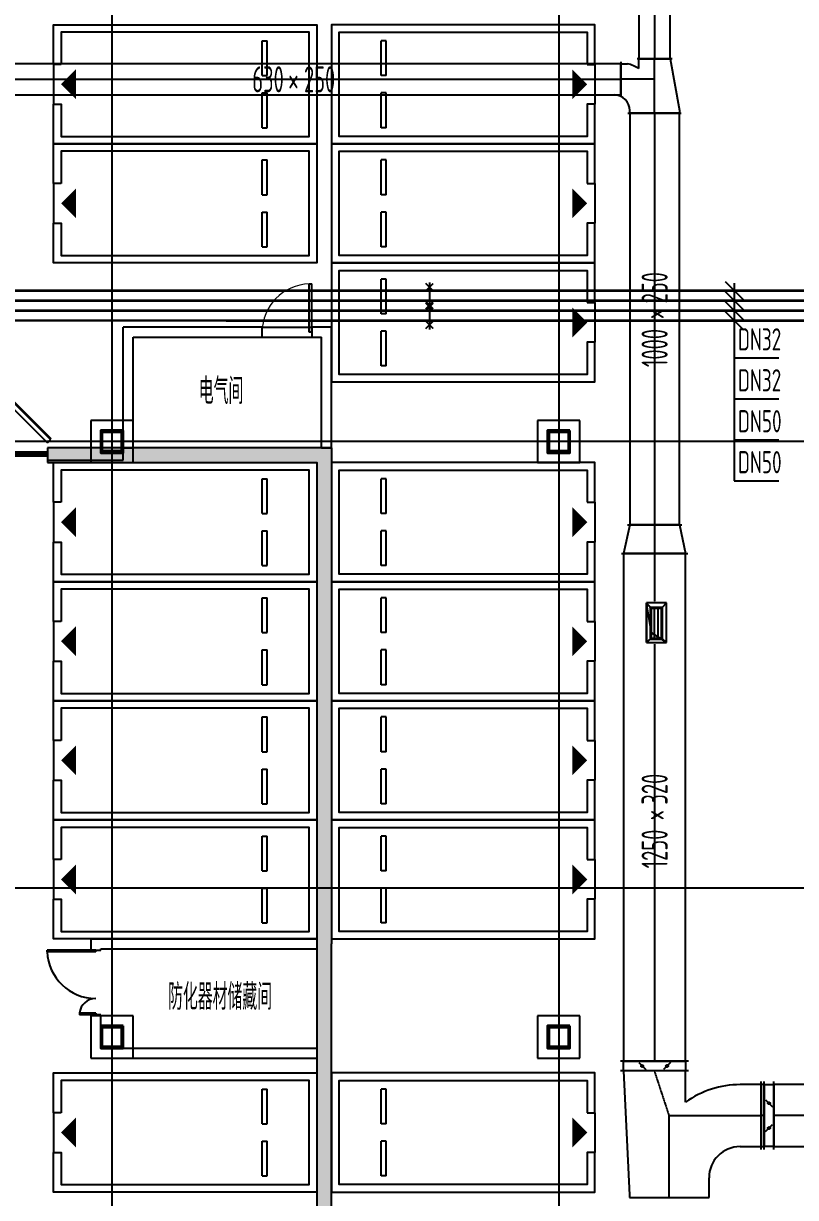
# Model space of a CAD drawing. Extents: x -20827274 to 1300756471, y -549375 to 3431892.
# Drawn here: x 66960 to 82512, y -222745 to -199085 of the extents above; entities that cross this region are included whole.
import ezdxf

# ---------------------------------------------------------------- set-up
doc = ezdxf.new("R2010")
doc.units = 0
doc.header["$LTSCALE"] = 10
for name, pattern in [('CENTER2', [1.125, 0.75, -0.125, 0.125, -0.125]), ('DASH', [0.35, 0.25, -0.1]), ('暖附图底图$0$DASH', [0.35, 0.25, -0.1]), ('暖附图底图$0$DOTE', [2.42, 2, -0.2, 0.02, -0.2])]:
    doc.linetypes.add(name, pattern=pattern)
for name, color, linetype in [('1-zs', 3, 'Continuous'), ('1-标注暖通', 4, 'Continuous'), ('DUCT-排烟中心线', 5, 'CENTER2'), ('DUCT-排烟标注', 3, 'Continuous'), ('DUCT-排烟法兰', 4, 'Continuous'), ('DUCT-排烟管', 2, 'Continuous'), ('DUCT-排烟管立管', 2, 'Continuous'), ('DUCT-排烟管端线', 4, 'Continuous'), ('DUCT-排烟阀门', 7, 'Continuous'), ('DUCT-排风风口', 7, 'Continuous'), ('H-DIM-空冷回水', 3, 'Continuous'), ('H-PIPE-空冷供水', 122, 'Continuous'), ('H-PIPE-空冷回水', 122, 'DASH'), ('H-VALVE-空冷回水', 7, 'Continuous'), ('暖附图底图$0$00-停车位', 8, 'Continuous'), ('暖附图底图$0$1-标注暖通', 8, 'Continuous'), ('暖附图底图$0$A-COLUMN', 8, 'Continuous'), ('暖附图底图$0$A-PUB_HATCH', 8, 'Continuous'), ('暖附图底图$0$A-ROOM_NAME', 8, 'Continuous'), ('暖附图底图$0$A-WALL', 8, 'Continuous'), ('暖附图底图$0$DOOR_FIRE', 8, 'Continuous'), ('暖附图底图$0$DOTE', 8, 'Continuous'), ('暖附图底图$0$PUB_HATCH', 8, 'Continuous'), ('暖附图底图$0$S-柱', 8, 'Continuous'), ('暖附图底图$0$S-柱-填充', 8, 'Continuous'), ('暖附图底图$0$WINDOW', 8, 'Continuous'), ('暖附图底图$0$WINDOW_RF', 8, 'Continuous'), ('设备以及附件层', 7, 'Continuous')]:
    doc.layers.add(name, color=color, linetype=linetype)
doc.styles.add('8B2_02', font='tssdeng.shx', dxfattribs={"width": 0.6, "bigfont": 'TSSDCHN.shx'})
doc.styles.add('_THVAC_PIPEDN', font='tssdeng.shx', dxfattribs={"width": 0.7, "height": 3.5, "bigfont": 'tssdchn.shx'})
doc.styles.add('暖附图底图$0$8B2_02', font='tssdeng.shx', dxfattribs={"width": 0.6, "bigfont": 'TSSDCHN.shx'})

# ---------------------------------------------------------------- blocks, each defined once
blk = doc.blocks.new('$VALVE$00000782')
at = {"layer": '设备以及附件层'}
for points in [[(-37, 54), (37, 128)], [(37, 54), (-37, 128)], [(0, 136), (0, -136)], [(37, -128), (-37, -54)], [(-37, -128), (37, -54)]]:
    blk.add_lwpolyline(points, dxfattribs=at)
blk = doc.blocks.new('RGGT')
at = {"layer": '1-标注暖通', "const_width": 20}
for points in [[(797149, 247868), (797000, 247719)], [(797000, 247868), (797149, 247719)], [(797075, 247884), (797075, 247338)], [(797000, 247504), (797149, 247355)], [(797149, 247504), (797000, 247355)]]:
    blk.add_lwpolyline(points, dxfattribs=at)
at = {"layer": 'H-VALVE-空冷回水', "xscale": 2, "yscale": 2, "zscale": 2}
blk.add_blockref('$VALVE$00000782', (797075, 247611), dxfattribs=at)
blk = doc.blocks.new('$风口$00000108')
for p, q in [((-250, 135), (-190, 75)), ((-250, -135), (-250, 135)), ((200, 25), (-190, 25)), ((250, 135), (200, 75)), ((250, 135), (250, -135)), ((-250, -135), (-190, -75)), ((250, -135), (-250, -135)), ((200, -25), (-190, -25)), ((200, -75), (250, -135))]:
    blk.add_line(p, q)
at = {"linetype": 'Continuous'}
blk.add_line((250, 135), (-250, 135), dxfattribs=at)
at = {"lineweight": 40}
for p, q in [((-190, 75), (200, 75)), ((-190, -75), (-190, 75)), ((200, 75), (200, -75)), ((-190, -75), (200, -75))]:
    blk.add_line(p, q, dxfattribs=at)
blk = doc.blocks.new('暖附图底图$0$车位2400x5300')
at = {"layer": '暖附图底图$0$00-停车位', "color": 251}
for p, q in [((-875, -1000), (-175, -1000)), ((-875, -1100), (-875, -1000)), ((-875, -1100), (-175, -1100)), ((-175, -1100), (-175, -1000)), ((175, -1000), (875, -1000)), ((175, -1100), (175, -1000)), ((175, -1100), (875, -1100)), ((875, -1100), (875, -1000)), ((400, -5300), (-400, -5300))]:
    blk.add_line(p, q, dxfattribs=at)
blk.add_lwpolyline([(400, -5150), (400, -5300), (1200, -5300), (1200, 0), (-1200, 0), (-1200, -5300), (-400, -5300), (-400, -5150), (-1050, -5150), (-1050, -150), (1050, -150), (1050, -5150), (400, -5150)], dxfattribs=at)
blk.add_lwpolyline([(0, -5150, 0, 600, 0), (0, -4850, 600, 600, 0)], format="xyseb", dxfattribs=at)
blk = doc.blocks.new('暖附图底图$0$A$C7EFF042E')
at = {"layer": '暖附图底图$0$A-COLUMN', "color": 6}
for p, q in [((52175, -26825), (51325, -26825)), ((51325, -26825), (51325, -27675)), ((52175, -27675), (52175, -26825)), ((61175, -26825), (60325, -26825)), ((60325, -26825), (60325, -27675)), ((61175, -27675), (61175, -26825)), ((51325, -27675), (52175, -27675)), ((60325, -27675), (61175, -27675)), ((52175, -38825), (51325, -38825)), ((51325, -38825), (51325, -39675)), ((52175, -39675), (52175, -38825)), ((61175, -38825), (60325, -38825)), ((60325, -38825), (60325, -39675)), ((61175, -39675), (61175, -38825)), ((51325, -39675), (52175, -39675)), ((60325, -39675), (61175, -39675))]:
    blk.add_line(p, q, dxfattribs=at)
at = {"layer": '暖附图底图$0$S-柱', "color": 6, "lineweight": 35}
for points in [[(51975, -27025), (51525, -27025), (51525, -27475), (51975, -27475)], [(51975, -27025), (51525, -27025), (51525, -27475), (51975, -27475)], [(60975, -27025), (60525, -27025), (60525, -27475), (60975, -27475)], [(60975, -27025), (60525, -27025), (60525, -27475), (60975, -27475)], [(51975, -39025), (51525, -39025), (51525, -39475), (51975, -39475)], [(51975, -39025), (51525, -39025), (51525, -39475), (51975, -39475)], [(60975, -39025), (60525, -39025), (60525, -39475), (60975, -39475)], [(60975, -39025), (60525, -39025), (60525, -39475), (60975, -39475)]]:
    blk.add_lwpolyline(points, close=True, dxfattribs=at)
at = {"layer": '暖附图底图$0$S-柱-填充', "color": 6, "lineweight": 35}
for points in [[(51945, -27445), (51555, -27445), (51555, -27055), (51945, -27055)], [(60945, -27445), (60555, -27445), (60555, -27055), (60945, -27055)], [(51945, -39445), (51555, -39445), (51555, -39055), (51945, -39055)], [(60945, -39445), (60555, -39445), (60555, -39055), (60945, -39055)]]:
    blk.add_lwpolyline(points, close=True, dxfattribs=at)
blk = doc.blocks.new('暖附图底图$0$$DorLib2D$00000091')
for p, q in [((-0.5, 0.0417), (-0.1464, 0.3952)), ((-0.1464, 0.3952), (-0.1582, 0.407)), ((0.1464, 0.3952), (0.1582, 0.407)), ((0.5, 0.0417), (0.1464, 0.3952)), ((-0.5, 0.0417), (-0.5118, 0.0535)), ((0.5, 0.0417), (0.5118, 0.0535))]:
    blk.add_line(p, q)
at = {"const_width": 0.00833}
for points in [[(-0.5118, 0.0535), (-0.1582, 0.407)], [(0.5118, 0.0535), (0.1582, 0.407)]]:
    blk.add_lwpolyline(points, dxfattribs=at)
for centre, start, end in [((-0.5, 0.0417), 0, 45), ((0.5, 0.0417), 135, 180)]:
    blk.add_arc(centre, 0.5, start, end)
blk = doc.blocks.new('暖附图底图$0$$DorLib2D$00000213')
at = {"color": 0, "linetype": '暖附图底图$0$DASH', "const_width": 0.02}
blk.add_lwpolyline([(0.5, 0), (-0.5, 0)], dxfattribs=at)
blk = doc.blocks.new('暖附图底图$0$$DorLib2D$00000225')
at = {"color": 0}
for p, q in [((0.475, -0.001), (0.475, 0.752)), ((0.475, 0.752), (0.5, 0.752)), ((0.5, -0.001), (0.5, 0.752)), ((-0.5, 0), (-0.5, 0.252)), ((-0.475, 0.252), (-0.5, 0.252)), ((-0.475, 0), (-0.475, 0.252)), ((-0.475, 0), (-0.5, 0)), ((0.475, -0.001), (0.5, -0.001))]:
    blk.add_line(p, q, dxfattribs=at)
for centre, radius, start, end in [((0.505, -0.002), 0.755, 92.2493, 179.7238), ((-0.501, 0.003), 0.251, 359.7899, 84.0974)]:
    blk.add_arc(centre, radius, start, end, dxfattribs=at)
blk = doc.blocks.new('暖附图底图$0$$DorLib2D$00000001')
for p, q in [((0.45, 0.975), (0.5, 0.975)), ((0.45, 0), (0.45, 0.975)), ((0.5, 0), (0.5, 0.975)), ((0.5, 0), (0.45, 0))]:
    blk.add_line(p, q)
at = {"lineweight": 13}
blk.add_arc((0.475, 0), 0.975, 91.4693, 180, dxfattribs=at)
blk = doc.blocks.new('暖附图底图$0$AFSFCS')
at = {"layer": '暖附图底图$0$A-PUB_HATCH'}
blk.add_hatch(color=256, dxfattribs=at).paths.add_polyline_path([(73166.4, -207635.4), (67441.4, -207635.4), (67441.4, -207935.4), (72866.4, -207935.4)])
at = {"layer": '暖附图底图$0$PUB_HATCH'}
for points in [[(73166.4, -207635.4), (72866.4, -207935.4), (72866.4, -217635.4), (73166.4, -217635.4)], [(72866.4, -217635.4), (72866.4, -223310.4), (73166.4, -223310.4), (73166.4, -217635.4)]]:
    blk.add_hatch(color=256, dxfattribs=at).paths.add_polyline_path(points)
at = {"layer": '暖附图底图$0$A-WALL'}
for p, q in [((71766.4, -205208.7), (68966.4, -205208.7)), ((68966.4, -207635.4), (68966.4, -205208.7)), ((71766.4, -205408.7), (71766.4, -205208.7)), ((73166.4, -205208.7), (72766.4, -205208.7)), ((72766.4, -205208.7), (72766.4, -205408.7)), ((73166.4, -207635.4), (73166.4, -205208.7)), ((69166.4, -205408.7), (71766.4, -205408.7)), ((69166.4, -207635.4), (69166.4, -205408.7)), ((72766.4, -205408.7), (72966.4, -205408.7)), ((72966.4, -207635.4), (72966.4, -205408.7)), ((73166.4, -207635.4), (67441.4, -207635.4)), ((67441.4, -207635.4), (67441.4, -207935.4)), ((68966.4, -207635.4), (67441.4, -207635.4)), ((67441.4, -207635.4), (67441.4, -207885.4)), ((68966.4, -207885.4), (68966.4, -207635.4)), ((68966.4, -207635.4), (69166.4, -207635.4)), ((72966.4, -207635.4), (73166.4, -207635.4)), ((73166.4, -207635.4), (73166.4, -217635.4)), ((67441.4, -207885.4), (68966.4, -207885.4)), ((67441.4, -207935.4), (72866.4, -207935.4)), ((72866.4, -207935.4), (72866.4, -217635.4)), ((68316.4, -217535.4), (68316.4, -217760.4)), ((68316.4, -217535.4), (72866.4, -217535.4)), ((72866.4, -217635.4), (72866.4, -223310.4)), ((73166.4, -223310.4), (73166.4, -217635.4)), ((68316.4, -217760.4), (68516.4, -217760.4)), ((68516.4, -217760.4), (68516.4, -217735.4)), ((68516.4, -217735.4), (72866.4, -217735.4)), ((68516.4, -219060.4), (68316.4, -219060.4)), ((68316.4, -219060.4), (68316.4, -219935.4)), ((68516.4, -219735.4), (68516.4, -219060.4)), ((68516.4, -219735.4), (72866.4, -219735.4)), ((72866.4, -219735.4), (72866.4, -219935.4)), ((68316.4, -219935.4), (72866.4, -219935.4))]:
    blk.add_line(p, q, dxfattribs=at)
at = {"layer": '暖附图底图$0$DOTE', "color": 16, "linetype": '暖附图底图$0$DOTE', "ltscale": 1.5}
for p, q in [((68741.4, -155629.3), (68741.4, -385768.2)), ((77741.4, -155629.3), (77741.4, -385768.2)), ((145070.3, -207510.4), (4332, -207510.4)), ((145070.3, -216510.4), (4332, -216510.4))]:
    blk.add_line(p, q, dxfattribs=at)
at = {"layer": '暖附图底图$0$WINDOW'}
for p, q in [((71766.4, -205208.7), (72766.4, -205208.7)), ((71766.4, -205408.7), (72766.4, -205408.7))]:
    blk.add_line(p, q, dxfattribs=at)
blk.add_blockref('暖附图底图$0$A$C7EFF042E', (16991.4, -180260.4))
at = {"layer": '暖附图底图$0$00-停车位', "xscale": -1, "rotation": 270}
for p in [(72866.4, -200310.4), (72866.4, -202710.4), (72866.4, -209135.4), (72866.4, -211535.4), (72866.4, -213935.4), (72866.4, -216335.4), (72866.4, -221435.4)]:
    blk.add_blockref('暖附图底图$0$车位2400x5300', p, dxfattribs=at)
at = {"layer": '暖附图底图$0$00-停车位', "rotation": 89.99999999999999}
for p in [(73166.4, -200310.4), (73166.4, -202710.4), (73166.4, -205110.4), (73166.4, -209135.4), (73166.4, -211535.4), (73166.4, -213935.4), (73166.4, -216335.4), (73166.4, -221435.4)]:
    blk.add_blockref('暖附图底图$0$车位2400x5300', p, dxfattribs=at)
at = {"layer": '暖附图底图$0$DOOR_FIRE'}
for name, p, xscale, yscale, zscale, rotation in [('暖附图底图$0$$DorLib2D$00000213', (64441.4, -207760.4), 6000, 6000, 250, 180), ('暖附图底图$0$$DorLib2D$00000225', (68416.4, -218410.4), 1300, 1300, 200, 90.00000001405876)]:
    blk.add_blockref(name, p, dxfattribs=dict(at, xscale=xscale, yscale=yscale, zscale=zscale, rotation=rotation))
at = {"layer": '暖附图底图$0$WINDOW', "xscale": 1000, "yscale": 1000, "zscale": 200}
blk.add_blockref('暖附图底图$0$$DorLib2D$00000001', (72266.4, -205308.7), dxfattribs=at)
at = {"layer": '暖附图底图$0$WINDOW_RF', "xscale": 6000, "yscale": -6000, "zscale": 300, "rotation": 180}
blk.add_blockref('暖附图底图$0$$DorLib2D$00000091', (64441.4, -207785.4), dxfattribs=at)
at = {"layer": '暖附图底图$0$A-ROOM_NAME', "style": '暖附图底图$0$8B2_02', "width": 0.6}
for s, p in [('电气间', (70490, -206755.7)), ('防化器材储藏间', (69872.6, -218962.9))]:
    blk.add_text(s, height=525, dxfattribs=at).set_placement(p)
blk = doc.blocks.new('暖附图底图')
at = {"layer": '暖附图底图$0$1-标注暖通', "linetype": '暖附图底图$0$DASH'}
blk.add_blockref('暖附图底图$0$AFSFCS', (500000, 0), dxfattribs=at)

msp = doc.modelspace()

# ---------------------------------------------------------------- linework, layer by layer
at = {"layer": 'DUCT-排烟中心线'}
for p, q in [((79673.4, -195859.4), (79673.4, -199795.2)), ((79673.4, -200210.4), (79673.4, -199795.4)), ((64871.4, -200210.4), (78993.4, -200210.4)), ((79673.4, -200210.4), (78993.4, -200210.4)), ((79673.4, -200890.4), (79673.4, -200210.4)), ((79673.4, -200890.6), (79673.4, -209190.4)), ((79673.4, -209190.6), (79673.4, -209765.6)), ((79673.4, -209765.8), (79673.4, -210733.4)), ((79673.4, -211593.4), (79673.4, -219994.9)), ((79969.6, -221095.3), (79673.4, -220195.3)), ((79969.6, -222745.3), (79969.6, -221095.3)), ((79969.6, -221095.3), (81819.6, -221095.3)), ((81877, -221095.3), (81819.8, -221095.3)), ((96942, -221095.3), (82077.4, -221095.3))]:
    msp.add_line(p, q, dxfattribs=at)
at = {"layer": 'DUCT-排烟法兰'}
for p, q in [((78993.3, -199857.9), (78993.3, -200562.9)), ((80025.9, -199795.3), (79320.9, -199795.3)), ((79135.9, -200890.5), (80210.9, -200890.5)), ((79128.4, -209190.5), (80218.4, -209190.5)), ((79003.4, -209765.7), (80343.4, -209765.7)), ((80358.4, -219995), (78988.4, -219995)), ((80358.4, -220195.2), (78988.4, -220195.2)), ((81819.7, -221780.3), (81819.7, -220410.3)), ((81877.1, -221780.3), (81877.1, -220410.3)), ((82077.3, -221780.3), (82077.3, -220410.3))]:
    msp.add_line(p, q, dxfattribs=at)
at = {"layer": 'DUCT-排烟法兰', "color": 18, "true_color": 0x000000}
for p in [(79673.4, -199795.2, 500), (79673.4, -199795.4, 500), (78993.2, -200210.4, 500), (78993.4, -200210.4, 500), (79673.4, -200890.4, 500), (79673.4, -200890.6, 500), (79673.4, -209190.4, 500), (79673.4, -209190.6, 500), (79673.4, -209765.6, 500), (79673.4, -209765.8, 500), (79673.4, -219994.9, 500), (79673.4, -219995.1, 500), (79673.4, -220195.1, 500), (79673.4, -220195.3, 500), (81819.6, -221095.3, 500), (81819.8, -221095.3, 500), (81877, -221095.3, 500), (81877.2, -221095.3, 500), (82077.2, -221095.3, 500), (82077.4, -221095.3, 500), (79969.6, -222745.3, 500)]:
    msp.add_point(p, dxfattribs=at)
at = {"layer": 'DUCT-排烟管'}
for p, q in [((79358.4, -194972), (79358.4, -199795.2)), ((79988.4, -199795.2), (79988.4, -194972)), ((78993.4, -199895.4), (63896.8, -199895.4)), ((78993.4, -200525.4), (78993.4, -199895.4)), ((78993.4, -199895.4), (79128.4, -199895.4)), ((79358.4, -199795.2), (79988.4, -199795.2)), ((79358.4, -199994.3), (79358.4, -199795.4)), ((79988.4, -199795.4), (80173.4, -200840.4)), ((63896.8, -200525.4), (78993.4, -200525.4)), ((78858.4, -200525.4), (78993.4, -200525.4)), ((79173.4, -200890.4), (79173.4, -200840.4)), ((80173.4, -200840.4), (80173.4, -200890.4)), ((79173.4, -200890.6), (79173.4, -209190.4)), ((80173.4, -200890.6), (79173.4, -200890.6)), ((80173.4, -209190.4), (80173.4, -200890.6)), ((79173.4, -209190.6), (79048.4, -209765.6)), ((79173.4, -209190.4), (80173.4, -209190.4)), ((80173.4, -209190.6), (80298.4, -209765.6)), ((79048.4, -209765.8), (79048.4, -219994.9)), ((80298.4, -209765.8), (79048.4, -209765.8)), ((80298.4, -219994.9), (80298.4, -209765.8)), ((79048.4, -219994.9), (80298.4, -219994.9)), ((79048.4, -220195.1), (79048.4, -219995.1)), ((80298.4, -219995.1), (80298.4, -220195.1)), ((79048.4, -220195.3), (79169.6, -222695.3)), ((80298.4, -220824.1), (80298.4, -220195.3)), ((81819.6, -220470.3), (81394.6, -220470.3)), ((81877, -220470.3), (81819.8, -220470.3)), ((81819.8, -220470.3), (81819.8, -221720.3)), ((81877, -221720.3), (81877, -220470.3)), ((81877.2, -220470.3), (82077.2, -220470.3)), ((96942, -220470.3), (82077.4, -220470.3)), ((82077.4, -220470.3), (82077.4, -221720.3)), ((81394.6, -221720.3), (81819.6, -221720.3)), ((81819.8, -221720.3), (81877, -221720.3)), ((82077.2, -221720.3), (81877.2, -221720.3)), ((82077.4, -221720.3), (96942, -221720.3)), ((80769.6, -222745.3), (80769.6, -222345.3)), ((79169.6, -222695.3), (79169.6, -222745.3))]:
    msp.add_line(p, q, dxfattribs=at)
for centre, radius, start, end in [((78858.4, -200840.4), 982.8, 59.41987, 74.0546), ((78858.4, -200840.4), 315, 0, 90), ((81394.6, -222345.3), 1875, 90, 125.77938), ((81394.6, -222345.3), 625, 90, 180)]:
    msp.add_arc(centre, radius, start, end, dxfattribs=at)
at = {"layer": 'DUCT-排烟管', "color": 18, "true_color": 0x000000}
for p in [(79673.4, -199795.4, 500), (78993.4, -200210.4, 500), (79673.4, -200890.4, 500), (79673.4, -209190.6, 500), (79673.4, -209765.6, 500), (79673.4, -220195.3, 500), (81819.6, -221095.3, 500), (79969.6, -222745.3, 500)]:
    msp.add_point(p, dxfattribs=at)
at = {"layer": 'DUCT-排烟管立管'}
for p, q in [((79910.4, -210763.4), (79510.4, -210763.4)), ((79510.4, -210763.4), (79510.4, -211563.4)), ((79910.4, -211563.4), (79910.4, -210763.4)), ((79510.4, -211563.4), (79910.4, -211563.4))]:
    msp.add_line(p, q, dxfattribs=at)
at = {"layer": 'DUCT-排烟管端线'}
for p, q in [((78993.4, -200525.4), (78993.4, -199895.4)), ((79358.4, -199795.4), (79988.4, -199795.4)), ((80173.4, -200890.4), (79173.4, -200890.4)), ((80173.4, -209190.6), (79173.4, -209190.6)), ((79048.4, -209765.6), (80298.4, -209765.6)), ((79610.4, -211363.4), (79510.4, -210763.4)), ((79910.4, -211563.4), (79610.4, -211363.4)), ((80298.4, -219995.1), (79048.4, -219995.1)), ((80298.4, -220195.1), (79048.4, -220195.1)), ((80298.4, -220195.3), (79048.4, -220195.3)), ((81819.6, -221720.3), (81819.6, -220470.3)), ((81877.2, -220470.3), (81877.2, -221720.3)), ((82077.2, -220470.3), (82077.2, -221720.3)), ((79169.6, -222745.3), (80769.6, -222745.3))]:
    msp.add_line(p, q, dxfattribs=at)
at = {"layer": 'DUCT-排烟阀门'}
for p, q in [((79353.4, -220025.1), (79493.4, -220165.1)), ((79993.4, -220025.1), (79853.4, -220165.1)), ((79401.3, -220093), (79402.1, -220089)), ((79401.3, -220097.1), (79401.3, -220093)), ((79402.1, -220101.1), (79401.3, -220097.1)), ((79402.1, -220089), (79403.6, -220085.2)), ((79403.6, -220104.9), (79402.1, -220101.1)), ((79403.6, -220085.2), (79405.7, -220081.7)), ((79405.7, -220108.4), (79403.6, -220104.9)), ((79405.7, -220081.7), (79408.5, -220078.7)), ((79408.5, -220111.4), (79405.7, -220108.4)), ((79408.4, -220094.3), (79408.8, -220091.5)), ((79408.5, -220097.2), (79408.4, -220094.3)), ((79408.5, -220078.7), (79411.7, -220076.2)), ((79409.2, -220100), (79408.5, -220097.2)), ((79411.7, -220113.9), (79408.5, -220111.4)), ((79408.8, -220091.5), (79409.7, -220088.8)), ((79410.4, -220102.6), (79409.2, -220100)), ((79409.7, -220088.8), (79411.2, -220086.3)), ((79412, -220104.9), (79410.4, -220102.6)), ((79411.2, -220086.3), (79413, -220084.2)), ((79411.7, -220076.2), (79415.4, -220074.4)), ((79415.4, -220115.7), (79411.7, -220113.9)), ((79414.1, -220106.8), (79412, -220104.9)), ((79412.7, -220094.5), (79413, -220092.5)), ((79412.8, -220096.6), (79412.7, -220094.5)), ((79413.2, -220098.6), (79412.8, -220096.6)), ((79413, -220084.2), (79415.3, -220082.4)), ((79413, -220092.5), (79413.6, -220090.6)), ((79414.1, -220100.4), (79413.2, -220098.6)), ((79413.6, -220090.6), (79414.6, -220088.8)), ((79415.3, -220102.1), (79414.1, -220100.4)), ((79416.5, -220108.4), (79414.1, -220106.8)), ((79414.6, -220088.8), (79416, -220087.3)), ((79415.3, -220082.4), (79417.8, -220081.1)), ((79416.8, -220103.5), (79415.3, -220102.1)), ((79415.4, -220074.4), (79419.3, -220073.3)), ((79419.3, -220116.8), (79415.4, -220115.7)), ((79416, -220087.3), (79417.6, -220086)), ((79419.2, -220109.5), (79416.5, -220108.4)), ((79418.5, -220104.6), (79416.8, -220103.5)), ((79417.6, -220086), (79419.4, -220085.1)), ((79417.8, -220081.1), (79420.5, -220080.3)), ((79420.4, -220105.4), (79418.5, -220104.6)), ((79422, -220110), (79419.2, -220109.5)), ((79419.3, -220073.3), (79423.4, -220072.9)), ((79423.4, -220117.2), (79419.3, -220116.8)), ((79419.4, -220085.1), (79421.4, -220084.5)), ((79422.4, -220105.7), (79420.4, -220105.4)), ((79420.5, -220080.3), (79423.4, -220080)), ((79421.4, -220084.5), (79423.4, -220084.3)), ((79424.8, -220110), (79422, -220110)), ((79424.4, -220105.7), (79422.4, -220105.7)), ((79423.4, -220072.9), (79427.5, -220073.3)), ((79423.4, -220080), (79426.2, -220080.3)), ((79423.4, -220084.3), (79425.4, -220084.5)), ((79427.5, -220116.8), (79423.4, -220117.2)), ((79426.4, -220105.4), (79424.4, -220105.7)), ((79427.6, -220109.5), (79424.8, -220110)), ((79425.4, -220084.5), (79427.4, -220085.1)), ((79426.2, -220080.3), (79429, -220081.1)), ((79428.3, -220104.6), (79426.4, -220105.4)), ((79427.4, -220085.1), (79429.2, -220086)), ((79427.5, -220073.3), (79431.4, -220074.4)), ((79431.4, -220115.7), (79427.5, -220116.8)), ((79430.3, -220108.4), (79427.6, -220109.5)), ((79430, -220103.5), (79428.3, -220104.6)), ((79429, -220081.1), (79431.5, -220082.4)), ((79429.2, -220086), (79430.8, -220087.3)), ((79431.5, -220102.1), (79430, -220103.5)), ((79432.7, -220106.8), (79430.3, -220108.4)), ((79430.8, -220087.3), (79432.1, -220088.8)), ((79431.4, -220074.4), (79435.1, -220076.2)), ((79435.1, -220113.9), (79431.4, -220115.7)), ((79431.5, -220082.4), (79433.7, -220084.2)), ((79432.7, -220100.4), (79431.5, -220102.1)), ((79432.1, -220088.8), (79433.1, -220090.6)), ((79433.5, -220098.6), (79432.7, -220100.4)), ((79434.7, -220104.9), (79432.7, -220106.8)), ((79433.1, -220090.6), (79433.8, -220092.5)), ((79434, -220096.6), (79433.5, -220098.6)), ((79433.7, -220084.2), (79435.6, -220086.3)), ((79433.8, -220092.5), (79434.1, -220094.5)), ((79434.1, -220094.5), (79434, -220096.6)), ((79436.4, -220102.6), (79434.7, -220104.9)), ((79435.1, -220076.2), (79438.3, -220078.7)), ((79438.3, -220111.4), (79435.1, -220113.9)), ((79435.6, -220086.3), (79437, -220088.8)), ((79437.6, -220100), (79436.4, -220102.6)), ((79437, -220088.8), (79438, -220091.5)), ((79438.2, -220097.2), (79437.6, -220100)), ((79438, -220091.5), (79438.4, -220094.3)), ((79438.4, -220094.3), (79438.2, -220097.2)), ((79438.3, -220078.7), (79441.1, -220081.7)), ((79441.1, -220108.4), (79438.3, -220111.4)), ((79441.1, -220081.7), (79443.2, -220085.2)), ((79443.2, -220104.9), (79441.1, -220108.4)), ((79443.2, -220085.2), (79444.7, -220089)), ((79444.7, -220101.1), (79443.2, -220104.9)), ((79444.7, -220089), (79445.4, -220093)), ((79445.4, -220097.1), (79444.7, -220101.1)), ((79445.4, -220093), (79445.4, -220097.1)), ((79901.3, -220093), (79902.1, -220089)), ((79901.3, -220097.1), (79901.3, -220093)), ((79902.1, -220101.1), (79901.3, -220097.1)), ((79902.1, -220089), (79903.6, -220085.2)), ((79903.6, -220104.9), (79902.1, -220101.1)), ((79903.6, -220085.2), (79905.7, -220081.7)), ((79905.7, -220108.4), (79903.6, -220104.9)), ((79905.7, -220081.7), (79908.5, -220078.7)), ((79908.5, -220111.4), (79905.7, -220108.4)), ((79908.4, -220094.3), (79908.8, -220091.5)), ((79908.5, -220097.2), (79908.4, -220094.3)), ((79908.5, -220078.7), (79911.7, -220076.2)), ((79909.2, -220100), (79908.5, -220097.2)), ((79911.7, -220113.9), (79908.5, -220111.4)), ((79908.8, -220091.5), (79909.7, -220088.8)), ((79910.4, -220102.6), (79909.2, -220100)), ((79909.7, -220088.8), (79911.2, -220086.3)), ((79912, -220104.9), (79910.4, -220102.6)), ((79911.2, -220086.3), (79913, -220084.2)), ((79911.7, -220076.2), (79915.4, -220074.4)), ((79915.4, -220115.7), (79911.7, -220113.9)), ((79914.1, -220106.8), (79912, -220104.9)), ((79912.7, -220094.5), (79913, -220092.5)), ((79912.8, -220096.6), (79912.7, -220094.5)), ((79913.2, -220098.6), (79912.8, -220096.6)), ((79913, -220084.2), (79915.3, -220082.4)), ((79913, -220092.5), (79913.6, -220090.6)), ((79914.1, -220100.4), (79913.2, -220098.6)), ((79913.6, -220090.6), (79914.6, -220088.8)), ((79915.3, -220102.1), (79914.1, -220100.4)), ((79916.5, -220108.4), (79914.1, -220106.8)), ((79914.6, -220088.8), (79916, -220087.3)), ((79915.3, -220082.4), (79917.8, -220081.1)), ((79916.8, -220103.5), (79915.3, -220102.1)), ((79915.4, -220074.4), (79919.3, -220073.3)), ((79919.3, -220116.8), (79915.4, -220115.7)), ((79916, -220087.3), (79917.6, -220086)), ((79919.2, -220109.5), (79916.5, -220108.4)), ((79918.5, -220104.6), (79916.8, -220103.5)), ((79917.6, -220086), (79919.4, -220085.1)), ((79917.8, -220081.1), (79920.5, -220080.3)), ((79920.4, -220105.4), (79918.5, -220104.6)), ((79922, -220110), (79919.2, -220109.5)), ((79919.3, -220073.3), (79923.4, -220072.9)), ((79923.4, -220117.2), (79919.3, -220116.8)), ((79919.4, -220085.1), (79921.4, -220084.5)), ((79922.4, -220105.7), (79920.4, -220105.4)), ((79920.5, -220080.3), (79923.4, -220080)), ((79921.4, -220084.5), (79923.4, -220084.3)), ((79924.8, -220110), (79922, -220110)), ((79924.4, -220105.7), (79922.4, -220105.7)), ((79923.4, -220072.9), (79927.5, -220073.3)), ((79923.4, -220080), (79926.2, -220080.3)), ((79923.4, -220084.3), (79925.4, -220084.5)), ((79927.5, -220116.8), (79923.4, -220117.2)), ((79926.4, -220105.4), (79924.4, -220105.7)), ((79927.6, -220109.5), (79924.8, -220110)), ((79925.4, -220084.5), (79927.4, -220085.1)), ((79926.2, -220080.3), (79929, -220081.1)), ((79928.3, -220104.6), (79926.4, -220105.4)), ((79927.4, -220085.1), (79929.2, -220086)), ((79927.5, -220073.3), (79931.4, -220074.4)), ((79931.4, -220115.7), (79927.5, -220116.8)), ((79930.3, -220108.4), (79927.6, -220109.5)), ((79930, -220103.5), (79928.3, -220104.6)), ((79929, -220081.1), (79931.5, -220082.4)), ((79929.2, -220086), (79930.8, -220087.3)), ((79931.5, -220102.1), (79930, -220103.5)), ((79932.7, -220106.8), (79930.3, -220108.4)), ((79930.8, -220087.3), (79932.1, -220088.8)), ((79931.4, -220074.4), (79935.1, -220076.2)), ((79935.1, -220113.9), (79931.4, -220115.7)), ((79931.5, -220082.4), (79933.7, -220084.2)), ((79932.7, -220100.4), (79931.5, -220102.1)), ((79932.1, -220088.8), (79933.1, -220090.6)), ((79933.5, -220098.6), (79932.7, -220100.4)), ((79934.7, -220104.9), (79932.7, -220106.8)), ((79933.1, -220090.6), (79933.8, -220092.5)), ((79934, -220096.6), (79933.5, -220098.6)), ((79933.7, -220084.2), (79935.6, -220086.3)), ((79933.8, -220092.5), (79934.1, -220094.5)), ((79934.1, -220094.5), (79934, -220096.6)), ((79936.4, -220102.6), (79934.7, -220104.9)), ((79935.1, -220076.2), (79938.3, -220078.7)), ((79938.3, -220111.4), (79935.1, -220113.9)), ((79935.6, -220086.3), (79937, -220088.8)), ((79937.6, -220100), (79936.4, -220102.6)), ((79937, -220088.8), (79938, -220091.5)), ((79938.2, -220097.2), (79937.6, -220100)), ((79938, -220091.5), (79938.4, -220094.3)), ((79938.4, -220094.3), (79938.2, -220097.2)), ((79938.3, -220078.7), (79941.1, -220081.7)), ((79941.1, -220108.4), (79938.3, -220111.4)), ((79941.1, -220081.7), (79943.2, -220085.2)), ((79943.2, -220104.9), (79941.1, -220108.4)), ((79943.2, -220085.2), (79944.7, -220089)), ((79944.7, -220101.1), (79943.2, -220104.9)), ((79944.7, -220089), (79945.4, -220093)), ((79945.4, -220097.1), (79944.7, -220101.1)), ((79945.4, -220093), (79945.4, -220097.1)), ((81907.2, -220775.3), (82047.2, -220915.3)), ((81955, -220845.3), (81955.4, -220841.2)), ((81955.4, -220849.3), (81955, -220845.3)), ((81955.4, -220841.2), (81956.5, -220837.2)), ((81956.5, -220853.3), (81955.4, -220849.3)), ((81956.5, -220837.2), (81958.3, -220833.6)), ((81958.3, -220856.9), (81956.5, -220853.3)), ((81958.3, -220833.6), (81960.8, -220830.3)), ((81960.8, -220860.2), (81958.3, -220856.9)), ((81960.8, -220830.3), (81963.8, -220827.6)), ((81963.8, -220862.9), (81960.8, -220860.2)), ((81962.1, -220845.3), (81962.4, -220842.4)), ((81962.4, -220848.1), (81962.1, -220845.3)), ((81962.4, -220842.4), (81963.2, -220839.7)), ((81963.2, -220850.8), (81962.4, -220848.1)), ((81963.2, -220839.7), (81964.5, -220837.1)), ((81964.5, -220853.4), (81963.2, -220850.8)), ((81963.8, -220827.6), (81967.3, -220825.4)), ((81967.3, -220865.1), (81963.8, -220862.9)), ((81964.5, -220837.1), (81966.3, -220834.9)), ((81966.3, -220855.6), (81964.5, -220853.4)), ((81966.3, -220834.9), (81968.4, -220833)), ((81968.4, -220857.5), (81966.3, -220855.6)), ((81966.4, -220845.3), (81966.6, -220843.2)), ((81966.6, -220847.3), (81966.4, -220845.3)), ((81966.6, -220843.2), (81967.2, -220841.1)), ((81967.2, -220849.4), (81966.6, -220847.3)), ((81967.2, -220841.1), (81968.2, -220839.3)), ((81968.2, -220851.2), (81967.2, -220849.4)), ((81967.3, -220825.4), (81971.1, -220823.9)), ((81971.1, -220866.6), (81967.3, -220865.1)), ((81968.2, -220839.3), (81969.6, -220837.7)), ((81969.6, -220852.8), (81968.2, -220851.2)), ((81968.4, -220833), (81970.9, -220831.6)), ((81970.9, -220858.9), (81968.4, -220857.5)), ((81969.6, -220837.7), (81971.2, -220836.3)), ((81971.2, -220854.2), (81969.6, -220852.8)), ((81970.9, -220831.6), (81973.6, -220830.7)), ((81973.6, -220859.8), (81970.9, -220858.9)), ((81971.1, -220823.9), (81975.1, -220823.2)), ((81975.1, -220867.3), (81971.1, -220866.6)), ((81971.2, -220836.3), (81973, -220835.3)), ((81973, -220855.2), (81971.2, -220854.2)), ((81973, -220835.3), (81975.1, -220834.7)), ((81975.1, -220855.8), (81973, -220855.2)), ((81973.6, -220830.7), (81976.4, -220830.3)), ((81976.4, -220860.2), (81973.6, -220859.8)), ((81975.1, -220823.2), (81979.2, -220823.2)), ((81975.1, -220834.7), (81977.2, -220834.5)), ((81977.2, -220856), (81975.1, -220855.8)), ((81979.2, -220867.3), (81975.1, -220867.3)), ((81976.4, -220830.3), (81979.3, -220830.4)), ((81979.3, -220860.1), (81976.4, -220860.2)), ((81977.2, -220834.5), (81979.2, -220834.7)), ((81979.2, -220855.8), (81977.2, -220856)), ((81979.2, -220823.2), (81983.2, -220823.9)), ((81979.2, -220834.7), (81981.3, -220835.3)), ((81981.3, -220855.2), (81979.2, -220855.8)), ((81983.2, -220866.6), (81979.2, -220867.3)), ((81979.3, -220830.4), (81982.1, -220831.1)), ((81982.1, -220859.4), (81979.3, -220860.1)), ((81981.3, -220835.3), (81983.1, -220836.3)), ((81983.1, -220854.2), (81981.3, -220855.2)), ((81982.1, -220831.1), (81984.7, -220832.3)), ((81984.7, -220858.2), (81982.1, -220859.4)), ((81983.1, -220836.3), (81984.7, -220837.7)), ((81984.7, -220852.8), (81983.1, -220854.2)), ((81983.2, -220823.9), (81987, -220825.4)), ((81987, -220865.1), (81983.2, -220866.6)), ((81984.7, -220832.3), (81987, -220833.9)), ((81984.7, -220837.7), (81986.1, -220839.3)), ((81986.1, -220851.2), (81984.7, -220852.8)), ((81987, -220856.6), (81984.7, -220858.2)), ((81986.1, -220839.3), (81987.1, -220841.1)), ((81987.1, -220849.4), (81986.1, -220851.2)), ((81987, -220825.4), (81990.5, -220827.6)), ((81987, -220833.9), (81988.9, -220836)), ((81988.9, -220854.5), (81987, -220856.6)), ((81990.5, -220862.9), (81987, -220865.1)), ((81987.1, -220841.1), (81987.7, -220843.2)), ((81987.7, -220847.3), (81987.1, -220849.4)), ((81987.7, -220843.2), (81987.9, -220845.3)), ((81987.9, -220845.3), (81987.7, -220847.3)), ((81988.9, -220836), (81990.5, -220838.4)), ((81990.5, -220852.1), (81988.9, -220854.5)), ((81990.5, -220827.6), (81993.5, -220830.3)), ((81990.5, -220838.4), (81991.5, -220841)), ((81991.5, -220849.5), (81990.5, -220852.1)), ((81993.5, -220860.2), (81990.5, -220862.9)), ((81991.5, -220841), (81992.1, -220843.8)), ((81992.1, -220846.7), (81991.5, -220849.5)), ((81992.1, -220843.8), (81992.1, -220846.7)), ((81993.5, -220830.3), (81996, -220833.6)), ((81996, -220856.9), (81993.5, -220860.2)), ((81996, -220833.6), (81997.8, -220837.2)), ((81997.8, -220853.3), (81996, -220856.9)), ((81997.8, -220837.2), (81998.9, -220841.2)), ((81998.9, -220849.3), (81997.8, -220853.3)), ((81998.9, -220841.2), (81999.3, -220845.3)), ((81999.3, -220845.3), (81998.9, -220849.3)), ((81907.2, -221415.3), (82047.2, -221275.3)), ((81955, -221345.3), (81955.4, -221341.2)), ((81955.4, -221349.3), (81955, -221345.3)), ((81955.4, -221341.2), (81956.5, -221337.2)), ((81956.5, -221353.3), (81955.4, -221349.3)), ((81956.5, -221337.2), (81958.3, -221333.6)), ((81958.3, -221356.9), (81956.5, -221353.3)), ((81958.3, -221333.6), (81960.8, -221330.3)), ((81960.8, -221360.2), (81958.3, -221356.9)), ((81960.8, -221330.3), (81963.8, -221327.6)), ((81963.8, -221362.9), (81960.8, -221360.2)), ((81962.1, -221345.3), (81962.4, -221342.4)), ((81962.4, -221348.1), (81962.1, -221345.3)), ((81962.4, -221342.4), (81963.2, -221339.7)), ((81963.2, -221350.8), (81962.4, -221348.1)), ((81963.2, -221339.7), (81964.5, -221337.1)), ((81964.5, -221353.4), (81963.2, -221350.8)), ((81963.8, -221327.6), (81967.3, -221325.4)), ((81967.3, -221365.1), (81963.8, -221362.9)), ((81964.5, -221337.1), (81966.3, -221334.9)), ((81966.3, -221355.6), (81964.5, -221353.4)), ((81966.3, -221334.9), (81968.4, -221333)), ((81968.4, -221357.5), (81966.3, -221355.6)), ((81966.4, -221345.3), (81966.6, -221343.2)), ((81966.6, -221347.3), (81966.4, -221345.3)), ((81966.6, -221343.2), (81967.2, -221341.1)), ((81967.2, -221349.4), (81966.6, -221347.3)), ((81967.2, -221341.1), (81968.2, -221339.3)), ((81968.2, -221351.2), (81967.2, -221349.4)), ((81967.3, -221325.4), (81971.1, -221323.9)), ((81971.1, -221366.6), (81967.3, -221365.1)), ((81968.2, -221339.3), (81969.6, -221337.7)), ((81969.6, -221352.8), (81968.2, -221351.2)), ((81968.4, -221333), (81970.9, -221331.6)), ((81970.9, -221358.9), (81968.4, -221357.5)), ((81969.6, -221337.7), (81971.2, -221336.3)), ((81971.2, -221354.2), (81969.6, -221352.8)), ((81970.9, -221331.6), (81973.6, -221330.7)), ((81973.6, -221359.8), (81970.9, -221358.9)), ((81971.1, -221323.9), (81975.1, -221323.2)), ((81975.1, -221367.3), (81971.1, -221366.6)), ((81971.2, -221336.3), (81973, -221335.3)), ((81973, -221355.2), (81971.2, -221354.2)), ((81973, -221335.3), (81975.1, -221334.7)), ((81975.1, -221355.8), (81973, -221355.2)), ((81973.6, -221330.7), (81976.4, -221330.3)), ((81976.4, -221360.2), (81973.6, -221359.8)), ((81975.1, -221323.2), (81979.2, -221323.2)), ((81975.1, -221334.7), (81977.2, -221334.5)), ((81977.2, -221356), (81975.1, -221355.8)), ((81979.2, -221367.3), (81975.1, -221367.3)), ((81976.4, -221330.3), (81979.3, -221330.4)), ((81979.3, -221360.1), (81976.4, -221360.2)), ((81977.2, -221334.5), (81979.2, -221334.7)), ((81979.2, -221355.8), (81977.2, -221356)), ((81979.2, -221323.2), (81983.2, -221323.9)), ((81979.2, -221334.7), (81981.3, -221335.3)), ((81981.3, -221355.2), (81979.2, -221355.8)), ((81983.2, -221366.6), (81979.2, -221367.3)), ((81979.3, -221330.4), (81982.1, -221331.1)), ((81982.1, -221359.4), (81979.3, -221360.1)), ((81981.3, -221335.3), (81983.1, -221336.3)), ((81983.1, -221354.2), (81981.3, -221355.2)), ((81982.1, -221331.1), (81984.7, -221332.3)), ((81984.7, -221358.2), (81982.1, -221359.4)), ((81983.1, -221336.3), (81984.7, -221337.7)), ((81984.7, -221352.8), (81983.1, -221354.2)), ((81983.2, -221323.9), (81987, -221325.4)), ((81987, -221365.1), (81983.2, -221366.6)), ((81984.7, -221332.3), (81987, -221333.9)), ((81984.7, -221337.7), (81986.1, -221339.3)), ((81986.1, -221351.2), (81984.7, -221352.8)), ((81987, -221356.6), (81984.7, -221358.2)), ((81986.1, -221339.3), (81987.1, -221341.1)), ((81987.1, -221349.4), (81986.1, -221351.2)), ((81987, -221325.4), (81990.5, -221327.6)), ((81987, -221333.9), (81988.9, -221336)), ((81988.9, -221354.5), (81987, -221356.6)), ((81990.5, -221362.9), (81987, -221365.1)), ((81987.1, -221341.1), (81987.7, -221343.2)), ((81987.7, -221347.3), (81987.1, -221349.4)), ((81987.7, -221343.2), (81987.9, -221345.3)), ((81987.9, -221345.3), (81987.7, -221347.3)), ((81988.9, -221336), (81990.5, -221338.4)), ((81990.5, -221352.1), (81988.9, -221354.5)), ((81990.5, -221327.6), (81993.5, -221330.3)), ((81990.5, -221338.4), (81991.5, -221341)), ((81991.5, -221349.5), (81990.5, -221352.1)), ((81993.5, -221360.2), (81990.5, -221362.9)), ((81991.5, -221341), (81992.1, -221343.8)), ((81992.1, -221346.7), (81991.5, -221349.5)), ((81992.1, -221343.8), (81992.1, -221346.7)), ((81993.5, -221330.3), (81996, -221333.6)), ((81996, -221356.9), (81993.5, -221360.2)), ((81996, -221333.6), (81997.8, -221337.2)), ((81997.8, -221353.3), (81996, -221356.9)), ((81997.8, -221337.2), (81998.9, -221341.2)), ((81998.9, -221349.3), (81997.8, -221353.3)), ((81998.9, -221341.2), (81999.3, -221345.3)), ((81999.3, -221345.3), (81998.9, -221349.3))]:
    msp.add_line(p, q, dxfattribs=at)
at = {"layer": 'H-DIM-空冷回水'}
for p, q in [((81091.6, -204284.8), (81462.8, -204656)), ((81277.2, -204320.4), (81277.2, -205824.3)), ((81091.6, -204484.8), (81462.8, -204856)), ((81091.6, -204689), (81462.8, -205060.3)), ((81091.6, -204887.5), (81462.8, -205258.8)), ((81277.2, -205824.3), (82177.2, -205824.3)), ((81277.2, -205824.3), (81277.2, -208299.3)), ((81277.2, -206649.3), (82177.2, -206649.3)), ((81277.2, -207474.3), (82177.2, -207474.3)), ((81277.2, -208299.3), (82177.2, -208299.3))]:
    msp.add_line(p, q, dxfattribs=at)
at = {"layer": 'H-PIPE-空冷供水', "linetype": 'Continuous', "ltscale": 1.5, "const_width": 52.5}
for points in [[(62024, -204670.4), (97415.5, -204670.4)], [(61624, -205070.4), (97815.5, -205075.5)]]:
    msp.add_lwpolyline(points, dxfattribs=at)
at = {"layer": 'H-PIPE-空冷回水', "linetype": 'DASH', "ltscale": 1.5, "const_width": 52.5}
for points in [[(62224, -204470.4), (97215.5, -204470.4)], [(62224, -204873.7), (97615.5, -204875.5)]]:
    msp.add_lwpolyline(points, dxfattribs=at)

# ---------------------------------------------------------------- block references
at = {"layer": '1-zs'}
msp.add_blockref('暖附图底图', (-500000, 0), dxfattribs=at)
at = {"layer": '1-标注暖通'}
for p in [(-721935, -452191.2), (-721935, -452588.8)]:
    msp.add_blockref('RGGT', p, dxfattribs=at)
at = {"layer": 'DUCT-排风风口', "xscale": 1.6, "yscale": -1.481481481481482, "rotation": 270}
msp.add_blockref('$风口$00000108', (79710.4, -211163.4, 2600), dxfattribs=at)

# ---------------------------------------------------------------- texts
at = {"layer": 'DUCT-排烟标注', "style": '8B2_02', "width": 0.6}
for s, p in [('630', (71568.4, -200472.9, 500)), ('×', (72295.4, -200472.9, 500)), ('250', (72610.4, -200472.9, 500))]:
    msp.add_text(s, height=525, dxfattribs=at).set_placement(p)
for s, p in [('250', (79935.9, -204725.5, 500)), ('×', (79935.9, -205040.5, 500)), ('1000', (79935.9, -206009.7, 500)), ('320', (79935.9, -214827.8, 500)), ('×', (79935.9, -215142.8, 500)), ('1250', (79935.9, -216112, 500))]:
    msp.add_text(s, height=525, rotation=90, dxfattribs=at).set_placement(p)
at = {"layer": 'H-DIM-空冷回水', "color": 7, "style": '_THVAC_PIPEDN', "width": 0.658824}
for s, p in [('DN32', (81352.2, -205674.3)), ('DN32', (81352.2, -206499.3)), ('DN50', (81352.2, -207324.3)), ('DN50', (81352.2, -208149.3))]:
    msp.add_text(s, height=446.25, dxfattribs=at).set_placement(p)

doc.saveas('drawing.dxf')
